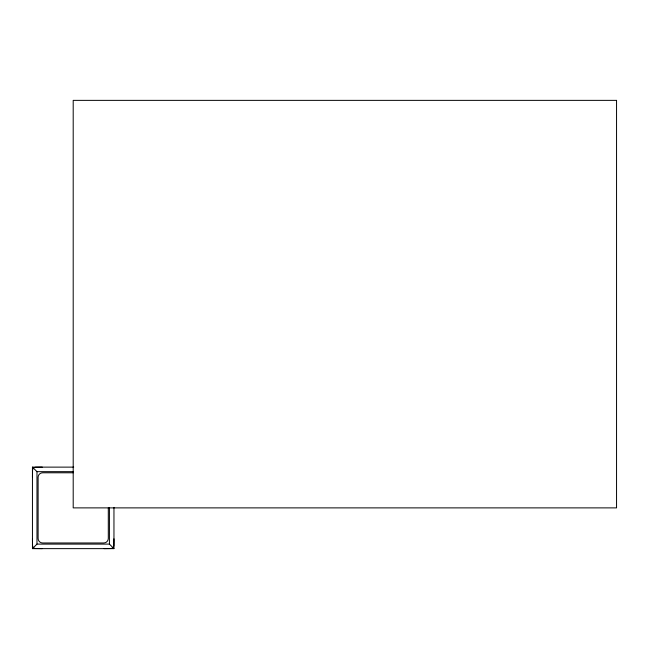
<?xml version="1.0" encoding="UTF-8"?>
<svg xmlns="http://www.w3.org/2000/svg" width="649" height="649" viewBox="0 0 649 649"><rect width="100%" height="100%" fill="white"/><g stroke="black" fill="none" stroke-linecap="round" stroke-linejoin="round"><path stroke-width="0.97" d="M32.45 476.942L32.547 470.144L33.204 467.88L35.468 467.223L42.258 467.126M113.956 538.824L113.859 545.614L113.194 547.878L110.93 548.535L104.14 548.632M73.702 467.126L32.45 467.126L32.45 548.632L36.977 544.105L109.421 544.105L113.956 548.632L113.956 507.38M32.45 467.126L36.977 471.661L73.199 471.661M73.199 472.788L42.639 472.788A4.527 4.527 0 0 0 38.113 477.315L38.113 538.443A4.527 4.527 0 0 0 42.639 542.97L103.767 542.97A4.527 4.527 0 0 0 108.294 538.443L108.294 507.883M32.45 548.632L113.956 548.632M42.258 548.632L35.468 548.535L33.204 547.878L32.547 545.614L32.45 538.824M109.421 507.883L109.421 544.105M36.977 471.661L36.977 544.105M616.55 100.368L73.199 100.368L73.199 507.883L616.55 507.883L616.55 100.368"/></g></svg>
